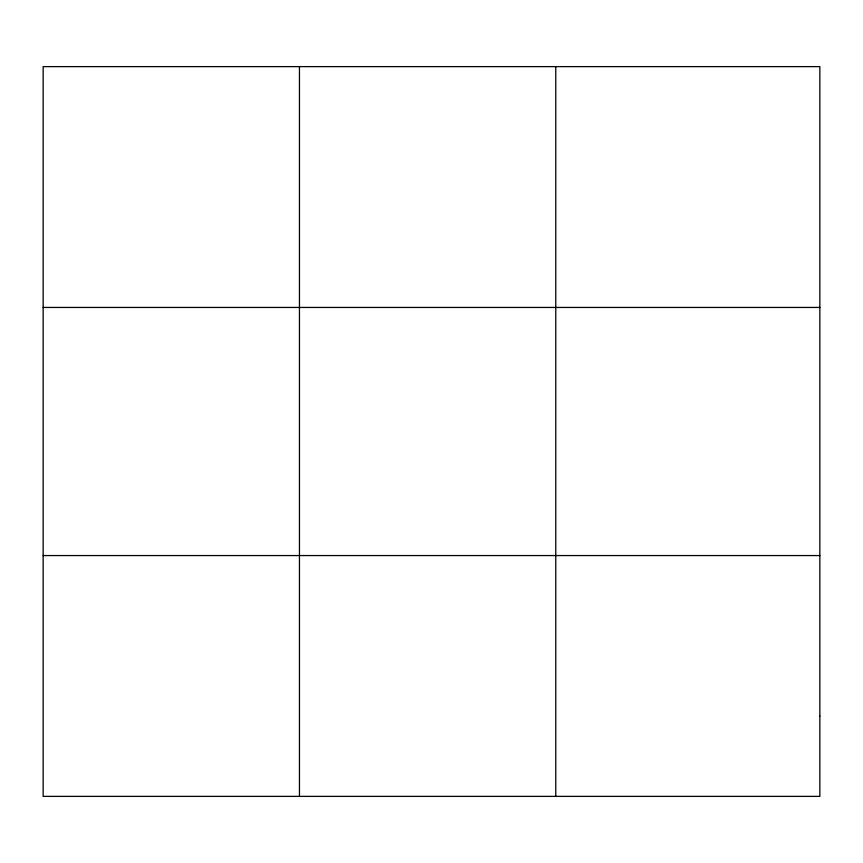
<?xml version="1.0" encoding="UTF-8"?>
<svg xmlns="http://www.w3.org/2000/svg" width="863" height="863" viewBox="0 0 863 863"><rect width="100%" height="100%" fill="white"/><g stroke="black" fill="none" stroke-linecap="round" stroke-linejoin="round"><path stroke-width="1.29" d="M299.461 66.624L299.461 796.376M555.772 66.624L555.772 796.376M43.15 307.444L819.85 307.444M43.15 555.556L819.85 555.556M819.85 716.107L819.85 796.376L43.15 796.376L43.15 66.624L819.85 66.624L819.85 716.107"/></g></svg>
